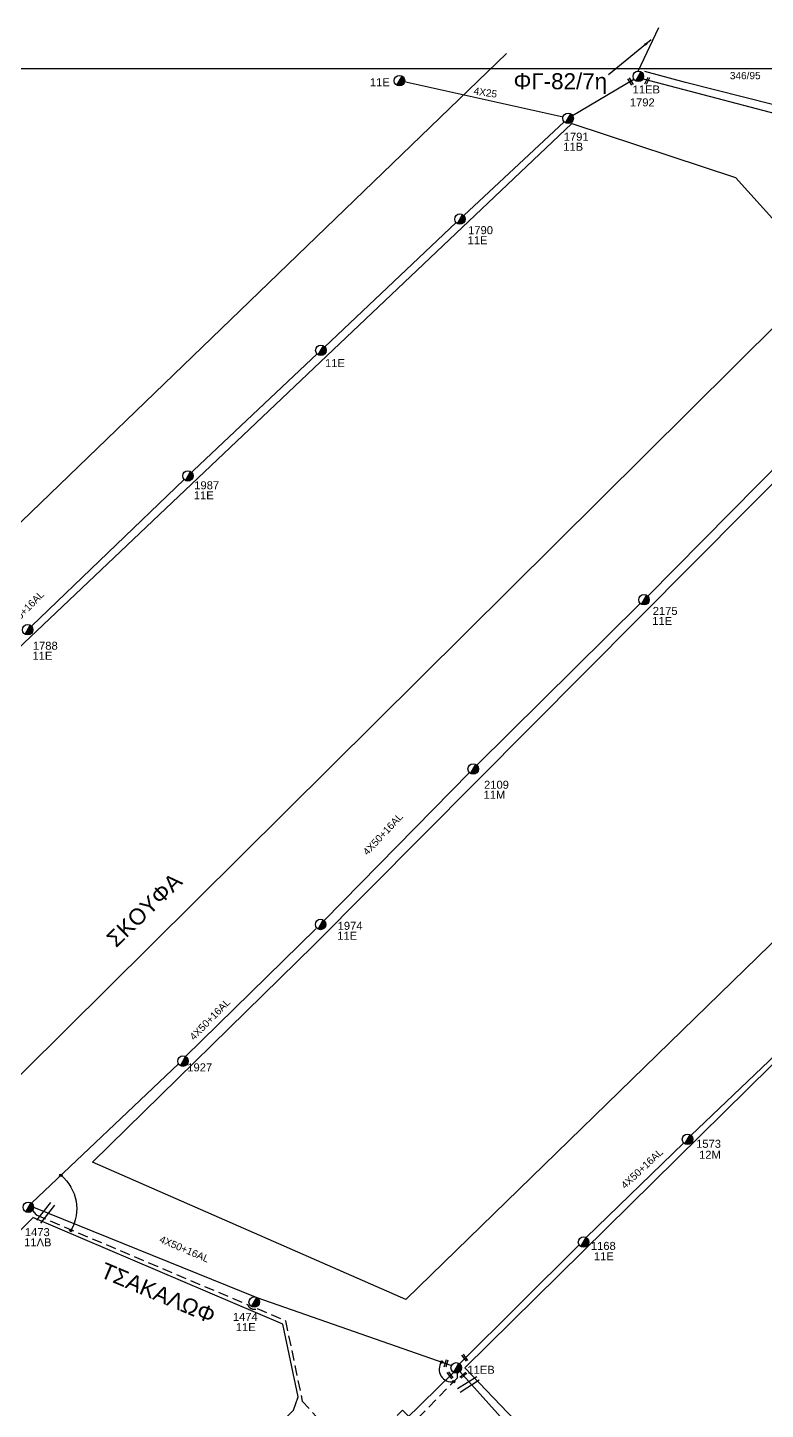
# Model space of a CAD drawing. Header units: millimetres. Extents: x 751 to 1825, y 358 to 872.
# Drawn here: x 1133.7 to 1225.8, y 688.9 to 861.6 of the extents above; entities that cross this region are included whole.
import ezdxf

# ---------------------------------------------------------------- set-up
doc = ezdxf.new("R2010")
doc.units = ezdxf.units.MM
doc.linetypes.add('DASHED', pattern=[19.05, 12.7, -6.35])
for name, color, linetype in [('Γέφυρες Εναέριου Δικτύου', 7, 'Continuous'), ('Γυμνά εναέρια ΧΤ και ΦΟΠ (3Φ)   4x50+16AL', 7, 'Continuous'), ('Εναέρια παροχή ΧΤ 4x25', 7, 'SYN_LINE'), ('Επιγραφές - Σχήματα', 7, 'Continuous'), ('Καλώδια ΧΤ   3x150+50AL', 7, 'DASHED'), ('Μηχανική τομή', 7, 'Continuous'), ('Στύλος ΦΜ', 7, 'Continuous'), ('Στύλος ΦΜ @ 1', 7, 'Continuous'), ('Συνδέσεις', 7, 'Continuous'), ('Τομή', 7, 'Continuous'), ('Υπόβαθρο ΔΕΗ', 7, 'Continuous')]:
    doc.layers.add(name, color=color, linetype=linetype)
doc.styles.get("Standard").update_dxf_attribs({"font": 'arial.ttf'})
doc.linetypes.add('SYN_LINE', pattern='A,0.5,-0.0001,["/\\/\\/\\/",Standard,S=0.1,R=0,X=0,Y=-0.05],-0.25', length=0.7501)
doc.dimstyles.new('ISO-25', dxfattribs={"dimtxt": 2.5, "dimasz": 2.5, "dimexe": 1.25, "dimexo": 0.625, "dimtad": 1, "dimtxsty": 'Standard', "dimcen": 2.5, "dimadec": 0, "dimazin": 0, "dimtfac": 1, "dimtmove": 0, "dimatfit": 3, "dimfxl": 1, "dimarcsym": 0})

# ---------------------------------------------------------------- blocks, each defined once
blk = doc.blocks.new('ΥΠΑΡΧΩΝ ΤΣΙΜΕΝΤΕΝΙΟΣ ΣΤΥΛΟΣ')
at = {"layer": 'Στύλος ΦΜ'}
blk.add_hatch(color=256, dxfattribs=at).paths.add_polyline_path([(-1.29, -2.28, 0.574793), (2.62, 0, 0.268822), (1.3, 2.27)])
blk.add_line((-1.29, -2.28), (1.3, 2.27), dxfattribs=at)
blk.add_circle((0, 0), 2.62, dxfattribs=at)
at = {"layer": 'Στύλος ΦΜ', "flags": 4}
for tag, p in [('ΤΥΠΟΣ', (-4.91, 3.03)), ('ΑΡΙΘΜΟΣ', (-4.68, 8.05))]:
    blk.add_attdef(tag, p, '', height=4, dxfattribs=at)
blk = doc.blocks.new('ΤΟΜΗ')
at = {"layer": 'Τομή', "ltscale": 40}
for p, q in [((-5.68, 0), (5.68, 0)), ((5.68, -2.33), (-5.68, -2.33))]:
    blk.add_line(p, q, dxfattribs=at)
blk = doc.blocks.new('ΜΗΧΑΝΙΚΗ ΤΟΜΗ')
at = {"layer": 'Μηχανική τομή', "ltscale": 40}
for p, q in [((-1.89, 0.78), (1.89, 0.78)), ((1.89, 0), (-1.89, 0))]:
    blk.add_line(p, q, dxfattribs=at)
blk = doc.blocks.new('_ΣΥΝΔΕΣΗ')
at = {"layer": 'Συνδέσεις', "linetype": 'SYN_LINE', "ltscale": 40}
blk.add_hatch(color=256, dxfattribs=at).paths.add_polyline_path([(0.5, -0.01, 1), (-0.5, -0.01, 1)])
at = {"layer": 'Συνδέσεις'}
blk.add_circle((0, -0.01), 0.5, dxfattribs=at)

msp = doc.modelspace()

# ---------------------------------------------------------------- linework, layer by layer
at = {"layer": 'Γέφυρες Εναέριου Δικτύου', "ltscale": 0.1}
msp.add_lwpolyline([(1137.81, 718.17, -0.368427), (1139.06, 711.28, -0.861717)], format="xyb", dxfattribs=at)
at = {"layer": 'Γυμνά εναέρια ΧΤ και ΦΟΠ (3Φ)   4x50+16AL', "color": 2, "ltscale": 0.1}
for points in [[(1209.97, 856.15), (1212.55, 861.59)], [(1218.85, 650.11), (1218.72, 650.52), (1212.97, 666.01), (1202.15, 677.51), (1202.15, 677.51), (1187.67, 693.64)]]:
    msp.add_lwpolyline(points, dxfattribs=at)
at = {"layer": 'Γυμνά εναέρια ΧΤ και ΦΟΠ (3Φ)   4x50+16AL', "color": 6, "ltscale": 0.1}
for points in [[(1201.76, 850.6), (1209.41, 855.16)], [(1188.15, 838.11), (1200.72, 849.81)], [(1170.78, 821.71), (1187.2, 837.22)], [(1153.69, 805.57), (1169.83, 820.81)], [(1134.13, 786.81), (1153.21, 805.11)], [(1160.89, 668.06), (1186.89, 693.54)]]:
    msp.add_lwpolyline(points, dxfattribs=at)
at = {"layer": 'Γυμνά εναέρια ΧΤ και ΦΟΠ (3Φ)   4x50+16AL', "color": 85, "ltscale": 0.1}
msp.add_lwpolyline([(1210.56, 855.21), (1237.25, 848.21)], dxfattribs=at)
at = {"layer": 'Γυμνά εναέρια ΧΤ και ΦΟΠ (3Φ)   4x50+16AL', "color": 30, "ltscale": 0.1}
for points in [[(1211.14, 790.56), (1231.87, 811.48), (1260.62, 841.89)], [(1189.8, 769.42), (1210.21, 789.64)], [(1170.72, 750), (1188.88, 768.49)], [(1153.4, 733), (1169.66, 748.96)], [(1134.15, 714.7), (1152.5, 732.12)]]:
    msp.add_lwpolyline(points, dxfattribs=at)
at = {"layer": 'Γυμνά εναέρια ΧΤ και ΦΟΠ (3Φ)   4x50+16AL', "color": 27, "ltscale": 0.1}
for points in [[(1216.55, 723.16), (1232.53, 738.39)], [(1203.45, 710.4), (1215.65, 722.21)], [(1134.41, 714.18), (1162.3, 702.89)], [(1187.61, 694.63), (1202.57, 709.48)], [(1162.3, 702.89), (1186.64, 694.41)]]:
    msp.add_lwpolyline(points, dxfattribs=at)
at = {"layer": 'Εναέρια παροχή ΧΤ 4x25', "color": 6, "linetype": 'SYN_LINE', "ltscale": 10}
msp.add_lwpolyline([(1200.56, 850.4), (1180.71, 854.81)], dxfattribs=at)
at = {"layer": 'Επιγραφές - Σχήματα', "ltscale": 0.1}
msp.add_lwpolyline([(1720, 856.45), (751.91, 856.45), (751.91, 369.88), (1720, 369.88)], close=True, dxfattribs=at)
at = {"layer": 'Καλώδια ΧΤ   3x150+50AL', "color": 30, "linetype": 'DASHED', "ltscale": 0.1}
msp.add_lwpolyline([(1134.27, 713.78), (1134.71, 713.23), (1161.14, 702.01, 0.425889), (1162.32, 701.51), (1165.88, 699.99), (1167.98, 689.96), (1174.37, 682.85), (1180.52, 688.82), (1196.54, 672.57), (1210.76, 657.99), (1197.93, 645.25), (1193.86, 649.05)], format="xyb", dxfattribs=at)
at = {"layer": 'Καλώδια ΧΤ   3x150+50AL', "color": 27, "linetype": 'DASHED', "ltscale": 0.1}
msp.add_lwpolyline([(1187.35, 693.47), (1187.35, 693.47), (1187.35, 692.84), (1182.34, 687.73), (1201.8, 667.93), (1211.43, 657.99), (1197.76, 644.42), (1193.38, 648.65)], dxfattribs=at)
at = {"layer": 'Υπόβαθρο ΔΕΗ', "ltscale": 0.1}
for points in [[(1122.74, 857.95), (1087.58, 822.63), (1040.81, 775.17), (1042.27, 765.59), (1077.68, 747.59), (1097.18, 765.45), (1193.51, 858.34)], [(1286.19, 858.28), (1284.97, 837.4), (1265.91, 841.95), (1253.32, 845.28), (1234.17, 850.13), (1215.86, 854.72), (1210.77, 856.09)], [(1134.35, 712.92), (1059.82, 637.49), (1087.14, 609.88), (1166.89, 688.82), (1167.47, 690.47), (1165.55, 699.58), (1134.31, 712.88)]]:
    msp.add_lwpolyline(points, dxfattribs=at)
for points in [[(1149.04, 746.91), (1127.83, 725.84), (1127.83, 725.84), (1093.93, 740.6), (1095.04, 746.98), (1095.27, 748.75), (1201.68, 849.62), (1222.13, 842.88), (1233.29, 830.49)], [(1226.46, 746.98), (1180.9, 702.64), (1141.78, 719.82), (1169.46, 746.98), (1243.86, 821.82), (1272.04, 792.61)]]:
    msp.add_lwpolyline(points, close=True, dxfattribs=at)
at = {"layer": 'Υπόβαθρο ΔΕΗ', "lineweight": -2, "ltscale": 0.1}
msp.add_lwpolyline([(1216.99, 664.06), (1309.59, 753.93), (1279.61, 784.14), (1188.31, 694.13), (1216.99, 664.06)], dxfattribs=at)
msp.add_arc((1186.62, 693.91), 1.54, 142.6118, 280.6897, dxfattribs=at)

# ---------------------------------------------------------------- block references
at = {"layer": 'Μηχανική τομή', "ltscale": 0.1}
for p, xscale, yscale, zscale, rotation in [((1209.07, 854.9), 0.2499999999999793, 0.2499999999999793, 0.2499999999999793, 122.1511972387494), ((1211.16, 854.9), 0.2500000000000316, 0.2500000000000316, 0.2500000000000316, 62.69221674166852), ((1186.04, 694.64), 0.2499999999999623, 0.2499999999999623, 0.2499999999999623, 72.39161894784806), ((1188.36, 695.43), 0.2500000000000311, 0.2500000000000311, 0.2500000000000311, 126.3223586532413), ((1186.53, 693.25), 0.2500000000000311, 0.2500000000000311, 0.2500000000000311, 126.3223586532413), ((1188.17, 693.13), 0.2499999999999692, 0.2499999999999692, 0.2499999999999692, 41.10855210403388)]:
    msp.add_blockref('ΜΗΧΑΝΙΚΗ ΤΟΜΗ', p, dxfattribs=dict(at, xscale=xscale, yscale=yscale, zscale=zscale, rotation=rotation))
at = {"layer": 'Στύλος ΦΜ @ 1', "ltscale": 0.1}
ref = msp.add_blockref('ΥΠΑΡΧΩΝ ΤΣΙΜΕΝΤΕΝΙΟΣ ΣΤΥΛΟΣ', (1180.12, 854.96), dxfattribs=dict(at, xscale=0.25, yscale=0.25, zscale=0.25))
ref.add_attrib('ΤΥΠΟΣ', '11E', (1176.42, 854.27), dxfattribs={"layer": 'Στύλος ΦΜ', "height": 1, "flags": 4})
ref = msp.add_blockref('ΥΠΑΡΧΩΝ ΤΣΙΜΕΝΤΕΝΙΟΣ ΣΤΥΛΟΣ', (1209.97, 855.5), dxfattribs=dict(at, xscale=0.25, yscale=0.25, zscale=0.25))
ref.add_attrib('ΤΥΠΟΣ', '1792', (1208.91, 851.75), dxfattribs={"layer": 'Στύλος ΦΜ', "height": 1, "flags": 4})
ref.add_attrib('ΑΡΙΘΜΟΣ', '11EB', (1209.26, 853.36), dxfattribs={"layer": 'Στύλος ΦΜ', "height": 1, "flags": 4})
ref = msp.add_blockref('ΥΠΑΡΧΩΝ ΤΣΙΜΕΝΤΕΝΙΟΣ ΣΤΥΛΟΣ', (1201.2, 850.26), dxfattribs=dict(at, xscale=0.25, yscale=0.25, zscale=0.25))
ref.add_attrib('ΤΥΠΟΣ', '11B', (1200.59, 846.21), dxfattribs={"layer": 'Στύλος ΦΜ', "height": 1, "flags": 4})
ref.add_attrib('ΑΡΙΘΜΟΣ', '1791', (1200.65, 847.46), dxfattribs={"layer": 'Στύλος ΦΜ', "height": 1, "flags": 4})
ref = msp.add_blockref('ΥΠΑΡΧΩΝ ΤΣΙΜΕΝΤΕΝΙΟΣ ΣΤΥΛΟΣ', (1187.68, 837.67), dxfattribs=dict(at, xscale=0.25, yscale=0.25, zscale=0.25))
ref.add_attrib('ΤΥΠΟΣ', '11E', (1188.64, 834.52), dxfattribs={"layer": 'Στύλος ΦΜ', "height": 1, "flags": 4})
ref.add_attrib('ΑΡΙΘΜΟΣ', '1790', (1188.7, 835.78), dxfattribs={"layer": 'Στύλος ΦΜ', "height": 1, "flags": 4})
ref = msp.add_blockref('ΥΠΑΡΧΩΝ ΤΣΙΜΕΝΤΕΝΙΟΣ ΣΤΥΛΟΣ', (1170.3, 821.26), dxfattribs=dict(at, xscale=0.25, yscale=0.25, zscale=0.25))
ref.add_attrib('ΤΥΠΟΣ', '11E', (1170.82, 819.17), dxfattribs={"layer": 'Στύλος ΦΜ', "height": 1, "flags": 4})
ref = msp.add_blockref('ΥΠΑΡΧΩΝ ΤΣΙΜΕΝΤΕΝΙΟΣ ΣΤΥΛΟΣ', (1153.69, 805.57), dxfattribs=dict(at, xscale=0.25, yscale=0.25, zscale=0.25))
ref.add_attrib('ΤΥΠΟΣ', '11E', (1154.42, 802.64), dxfattribs={"layer": 'Στύλος ΦΜ', "height": 1, "flags": 4})
ref.add_attrib('ΑΡΙΘΜΟΣ', '1987', (1154.48, 803.9), dxfattribs={"layer": 'Στύλος ΦΜ', "height": 1, "flags": 4})
ref = msp.add_blockref('ΥΠΑΡΧΩΝ ΤΣΙΜΕΝΤΕΝΙΟΣ ΣΤΥΛΟΣ', (1210.68, 790.1), dxfattribs=dict(at, xscale=0.25, yscale=0.25, zscale=0.25))
ref.add_attrib('ΤΥΠΟΣ', '11E', (1211.71, 786.94), dxfattribs={"layer": 'Στύλος ΦΜ', "height": 1, "flags": 4})
ref.add_attrib('ΑΡΙΘΜΟΣ', '2175', (1211.77, 788.2), dxfattribs={"layer": 'Στύλος ΦΜ', "height": 1, "flags": 4})
ref = msp.add_blockref('ΥΠΑΡΧΩΝ ΤΣΙΜΕΝΤΕΝΙΟΣ ΣΤΥΛΟΣ', (1133.66, 786.35), dxfattribs=dict(at, xscale=0.25, yscale=0.25, zscale=0.25))
ref.add_attrib('ΤΥΠΟΣ', '11E', (1134.26, 782.6), dxfattribs={"layer": 'Στύλος ΦΜ', "height": 1, "flags": 4})
ref.add_attrib('ΑΡΙΘΜΟΣ', '1788', (1134.31, 783.85), dxfattribs={"layer": 'Στύλος ΦΜ', "height": 1, "flags": 4})
ref = msp.add_blockref('ΥΠΑΡΧΩΝ ΤΣΙΜΕΝΤΕΝΙΟΣ ΣΤΥΛΟΣ', (1189.34, 768.95), dxfattribs=dict(at, xscale=0.25, yscale=0.25, zscale=0.25))
ref.add_attrib('ΤΥΠΟΣ', '11M', (1190.63, 765.22), dxfattribs={"layer": 'Στύλος ΦΜ', "height": 1, "flags": 4})
ref.add_attrib('ΑΡΙΘΜΟΣ', '2109', (1190.69, 766.48), dxfattribs={"layer": 'Στύλος ΦΜ', "height": 1, "flags": 4})
ref = msp.add_blockref('ΥΠΑΡΧΩΝ ΤΣΙΜΕΝΤΕΝΙΟΣ ΣΤΥΛΟΣ', (1170.27, 749.52), dxfattribs=dict(at, xscale=0.25, yscale=0.25, zscale=0.25))
ref.add_attrib('ΤΥΠΟΣ', '11E', (1172.34, 747.6), dxfattribs={"layer": 'Στύλος ΦΜ', "height": 1, "flags": 4})
ref.add_attrib('ΑΡΙΘΜΟΣ', '1974', (1172.4, 748.85), dxfattribs={"layer": 'Στύλος ΦΜ', "height": 1, "flags": 4})
ref = msp.add_blockref('ΥΠΑΡΧΩΝ ΤΣΙΜΕΝΤΕΝΙΟΣ ΣΤΥΛΟΣ', (1153.07, 732.44), dxfattribs=dict(at, xscale=0.25, yscale=0.25, zscale=0.25))
ref.add_attrib('ΤΥΠΟΣ', '1927', (1153.61, 731.16), dxfattribs={"layer": 'Στύλος ΦΜ', "height": 1, "flags": 4})
ref = msp.add_blockref('ΥΠΑΡΧΩΝ ΤΣΙΜΕΝΤΕΝΙΟΣ ΣΤΥΛΟΣ', (1216.12, 722.67), dxfattribs=dict(at, xscale=0.25, yscale=0.25, zscale=0.25))
ref.add_attrib('ΤΥΠΟΣ', '1573', (1217.19, 721.61), dxfattribs={"layer": 'Στύλος ΦΜ', "height": 1, "flags": 4})
ref.add_attrib('ΑΡΙΘΜΟΣ', '12M', (1217.56, 720.24), dxfattribs={"layer": 'Στύλος ΦΜ', "height": 1, "flags": 4})
ref = msp.add_blockref('ΥΠΑΡΧΩΝ ΤΣΙΜΕΝΤΕΝΙΟΣ ΣΤΥΛΟΣ', (1133.75, 714.18), dxfattribs=dict(at, xscale=0.25, yscale=0.25, zscale=0.25))
ref.add_attrib('ΤΥΠΟΣ', '1473', (1133.31, 710.57), dxfattribs={"layer": 'Στύλος ΦΜ', "height": 1, "flags": 4})
ref.add_attrib('ΑΡΙΘΜΟΣ', '11ΛB', (1133.22, 709.3), dxfattribs={"layer": 'Στύλος ΦΜ', "height": 1, "flags": 4})
ref = msp.add_blockref('ΥΠΑΡΧΩΝ ΤΣΙΜΕΝΤΕΝΙΟΣ ΣΤΥΛΟΣ', (1203.12, 709.83), dxfattribs=dict(at, xscale=0.25, yscale=0.25, zscale=0.25))
ref.add_attrib('ΤΥΠΟΣ', '1168', (1204.04, 708.85), dxfattribs={"layer": 'Στύλος ΦΜ', "height": 1, "flags": 4})
ref.add_attrib('ΑΡΙΘΜΟΣ', '11E', (1204.42, 707.55), dxfattribs={"layer": 'Στύλος ΦΜ', "height": 1, "flags": 4})
ref = msp.add_blockref('ΥΠΑΡΧΩΝ ΤΣΙΜΕΝΤΕΝΙΟΣ ΣΤΥΛΟΣ', (1161.97, 702.33), dxfattribs=dict(at, xscale=0.25, yscale=0.25, zscale=0.25))
ref.add_attrib('ΤΥΠΟΣ', '1474', (1159.3, 699.98), dxfattribs={"layer": 'Στύλος ΦΜ', "height": 1, "flags": 4})
ref.add_attrib('ΑΡΙΘΜΟΣ', '11E', (1159.67, 698.7), dxfattribs={"layer": 'Στύλος ΦΜ', "height": 1, "flags": 4})
ref = msp.add_blockref('ΥΠΑΡΧΩΝ ΤΣΙΜΕΝΤΕΝΙΟΣ ΣΤΥΛΟΣ', (1187.21, 694.11), dxfattribs=dict(at, xscale=0.25, yscale=0.25, zscale=0.25))
ref.add_attrib('ΤΥΠΟΣ', '11EB', (1188.61, 693.37), dxfattribs={"layer": 'Στύλος ΦΜ', "height": 1, "flags": 4})
at = {"layer": 'Συνδέσεις', "xscale": 0.3, "yscale": 0.3, "zscale": 0.345700799648589}
for p in [(1137.81, 718.17), (1139.06, 711.28), (1185.4, 694.85), (1186.91, 692.39)]:
    msp.add_blockref('_ΣΥΝΔΕΣΗ', p, dxfattribs=at)
at = {"layer": 'Τομή', "ltscale": 0.1}
for p, xscale, yscale, zscale, rotation in [((1136.14, 713.31), 0.2500000000000747, 0.2500000000000747, 0.2500000000000747, 231.9055144949118), ((1188.89, 691.79), 0.2500000000000126, 0.2500000000000126, 0.2500000000000126, 212.5004792681912)]:
    msp.add_blockref('ΤΟΜΗ', p, dxfattribs=dict(at, xscale=xscale, yscale=yscale, zscale=zscale, rotation=rotation))

# ---------------------------------------------------------------- texts
at = {"layer": 'Γυμνά εναέρια ΧΤ και ΦΟΠ (3Φ)   4x50+16AL', "color": 7, "ltscale": 0.1, "char_height": 0.9, "width": 84.1859, "attachment_point": 1}
for insert, rotation in [((1130.54, 786.59), 45.6376), ((1175.46, 758.7), 46.9944), ((1153.8, 735.61), 45.6978), ((1207.7, 717.08), 43.1717), ((1150.39, 710.67), 336.8189)]:
    msp.add_mtext('4X50+16AL', dxfattribs=dict(at, insert=insert, rotation=rotation))
at = {"layer": 'Εναέρια παροχή ΧΤ 4x25', "color": 7, "linetype": 'DASHED', "ltscale": 0.1, "insert": (1189.48, 854.15), "char_height": 0.9, "width": 84.1859, "attachment_point": 1, "rotation": 351.3546}
msp.add_mtext('4X25', dxfattribs=at)
at = {"layer": 'Επιγραφές - Σχήματα', "ltscale": 0.1, "width": 8.5591, "attachment_point": 5}
for s, insert, char_height in [('ΦΓ-82/7η', (1200.22, 854.59), 2), ('346/95', (1223.33, 855.59), 0.9)]:
    msp.add_mtext(s, dxfattribs=dict(at, insert=insert, char_height=char_height))
at = {"layer": 'Επιγραφές - Σχήματα', "ltscale": 0.1, "char_height": 2, "attachment_point": 5}
for s, insert, rotation in [('ΣΚΟΥΦΑ', (1148.24, 751.33), 44.0255), ('ΤΣΑΚΑΛΩΦ', (1149.97, 703.46), 337.0623)]:
    msp.add_mtext(s, dxfattribs=dict(at, insert=insert, rotation=rotation))

# ---------------------------------------------------------------- leaders
at = {"layer": 'Επιγραφές - Σχήματα', "ltscale": 40}
msp.add_leader([(1211.56, 860.07), (1206.25, 855.68)], dimstyle='ISO-25', override={"dimasz": 1, "dimtad": 0}, dxfattribs=at)

doc.saveas('drawing.dxf')
